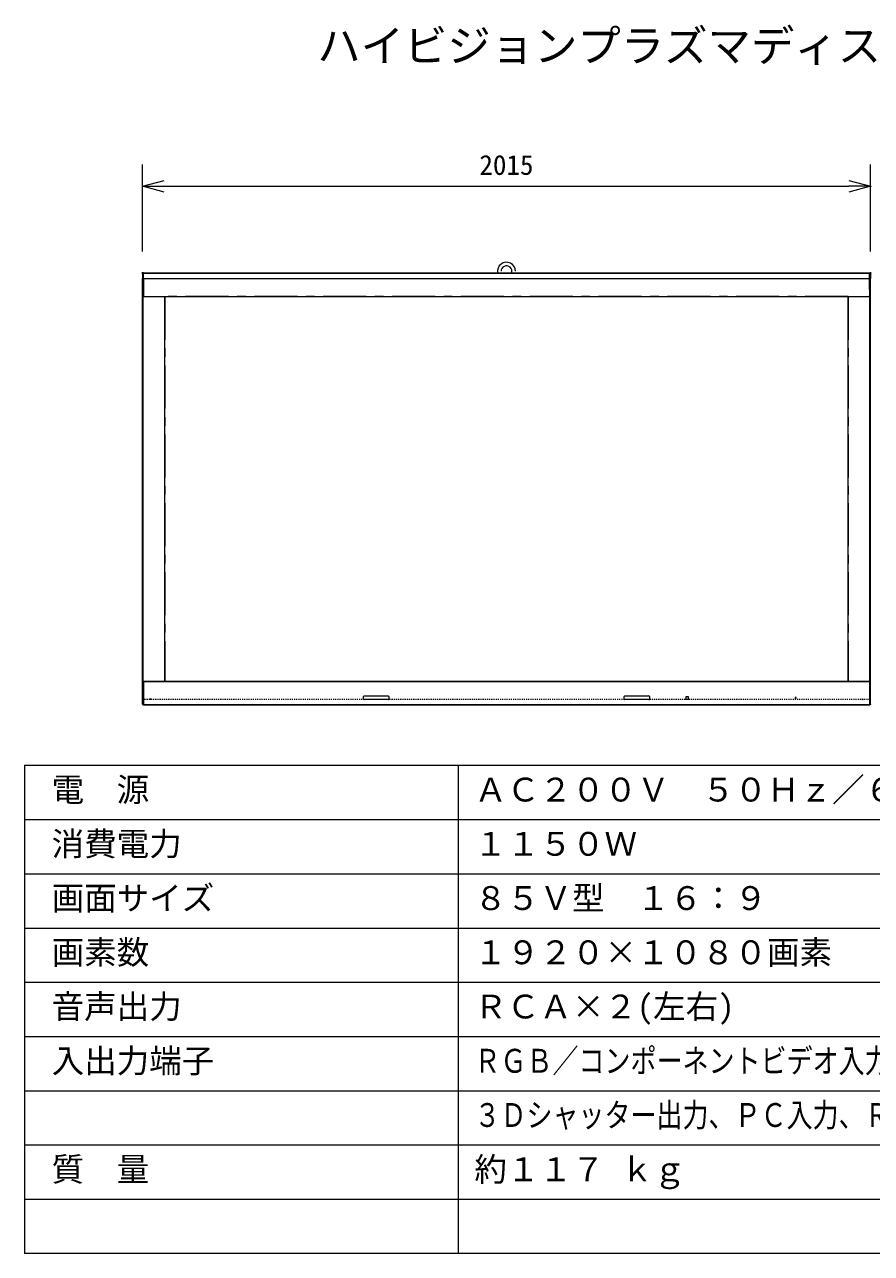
# Model space of a CAD drawing. Units: millimetres, scale not verified. Extents: x -63 to 62, y -57 to 57.
# Drawn here: x -62.5 to 15.6, y -56.5 to 56.8 of the extents above; entities that cross this region are included whole.
import ezdxf
from ezdxf.enums import TextEntityAlignment as Align

# ---------------------------------------------------------------- set-up
doc = ezdxf.new("R2010")
doc.units = ezdxf.units.MM
doc.header["$LTSCALE"] = 0.125
doc.header["$PDMODE"] = 32
doc.header["$PDSIZE"] = 0.0625
doc.linetypes.add('USER1', pattern=[0.8, 0.45, -0.05, 0.1, -0.05, 0.1, -0.05])
doc.linetypes.add('USER2', pattern=[50.8, 31.75, -6.35, 6.35, -6.35])
for name, color, linetype, lineweight in [('0-0_0', 7, 'Continuous', 9), ('0-1_WAKU', 1, 'Continuous', 18), ('0-5_GAIKEI', 1, 'Continuous', 18), ('0-6_SUNPO', 7, 'Continuous', 9)]:
    doc.layers.add(name, color=color, linetype=linetype, lineweight=lineweight)
doc.layers.add('0-2_MOJI1', color=7, linetype='Continuous')
doc.layers.add('0-4_Defpoints', color=7, linetype='Continuous')
doc.styles.add('ＭＳ ゴシック', font='')
doc.styles.get('ＭＳ ゴシック').set_extended_font_data('MS Gothic')

# ---------------------------------------------------------------- blocks, each defined once
blk = doc.blocks.new('X2')
at = {"layer": '0-0_0'}
for p, q in [((-4.444, 0.5), (-4.035, 0.5)), ((-4.369, 1), (-3.832, 1)), ((-4.148, 0), (-3.125, 0)), ((-4, 0.905), (-4, 1.253)), ((-4, 0.088), (-4, 0.46)), ((-4, -0.267), (-4, 0.068)), ((-3.5, 1), (-3.5, 1.29)), ((-3.5, 1), (-2.966, 1)), ((-3.5, -0.159), (-3.5, 0.261)), ((-3.28, 0.5), (-2.902, 0.5)), ((-3, 0.332), (-3, 1.044)), ((-4.517, -0.5), (-4.132, -0.5)), ((-4.5, -0.769), (-4.5, -0.41)), ((-4.382, -1), (-3.703, -1)), ((-4, -1.248), (-4, -0.876)), ((-3.553, -1), (-2.923, -1)), ((-3.5, -1.292), (-3.5, -0.992)), ((-3.169, -0.5), (-2.792, -0.5)), ((-3, -1.085), (-3, -0.09))]:
    blk.add_line(p, q, dxfattribs=at)
blk = doc.blocks.new('X1')
at = {"layer": '0-0_0'}
for p, q in [((-2.313, 0), (-2.131, 0)), ((-2.307, 0.5), (-1.974, 0.5)), ((-2.301, 1), (-0.905, 1)), ((-2, 0.024), (-2, 1.248)), ((-1.591, 0), (-0.969, 0)), ((-1.5, 0.952), (-1.5, 1.248)), ((-1.5, -0.034), (-1.5, 0.311)), ((-1, 0.952), (-1, 1.248)), ((-1, -0.956), (-1, 0.039)), ((-2.327, -1), (-1.038, -1)), ((-2, -1.268), (-2, -0.967)), ((-1.5, -1.249), (-1.5, -0.923)), ((-1.215, -0.5), (-0.829, -0.5))]:
    blk.add_line(p, q, dxfattribs=at)
blk = doc.blocks.new('_OPEN30')
at = {"layer": '0-0_0'}
blk.add_line((0, 0), (-1, 0), dxfattribs=at)
blk.add_lwpolyline([(-1, 0.26795), (0, 0), (-1, -0.26795)], dxfattribs=at)
blk = doc.blocks.new('D6')
at = {"layer": '0-4_Defpoints'}
for p in [(14.5563, 44.9297), (-52.6104, 36.9297), (14.5563, 36.9297)]:
    blk.add_point(p, dxfattribs=at)
at = {"layer": '0-6_SUNPO'}
for p, q in [((-52.6104, 38.9297), (-52.6104, 46.9297)), ((14.5563, 38.9297), (14.5563, 46.9297)), ((-50.6104, 44.9297), (12.5563, 44.9297))]:
    blk.add_line(p, q, dxfattribs=at)
at = {"layer": '0-6_SUNPO', "xscale": 2, "yscale": 2, "rotation": 180}
blk.add_blockref('_OPEN30', (-52.6104, 44.9297), dxfattribs=at)
at = {"layer": '0-6_SUNPO', "xscale": 2, "yscale": 2}
blk.add_blockref('_OPEN30', (14.5563, 44.9297), dxfattribs=at)
at = {"layer": '0-6_SUNPO', "style": 'ＭＳ ゴシック'}
blk.add_text('2015', height=1.833, dxfattribs=at).set_placement((-21.5271, 45.4297), align=Align.BOTTOM_LEFT)

msp = doc.modelspace()

# ---------------------------------------------------------------- linework, layer by layer
at = {"layer": '0-1_WAKU', "color": 4}
for p, q in [((-62.5114, -11.503), (62.4886, -11.503)), ((-62.5114, -11.503), (-62.5114, -56.503)), ((-22.5114, -11.503), (-22.5114, -56.503)), ((62.4886, -56.503), (-62.5114, -56.503))]:
    msp.add_line(p, q, dxfattribs=at)
at = {"layer": '0-1_WAKU'}
for p, q in [((-62.5114, -16.503), (62.4886, -16.503)), ((-62.5114, -21.503), (62.4886, -21.503)), ((-62.5114, -26.503), (62.4886, -26.503)), ((-62.5114, -31.503), (62.4886, -31.503)), ((-62.5114, -36.503), (62.4886, -36.503)), ((-62.5114, -41.503), (62.4886, -41.503)), ((-62.5114, -46.503), (62.4886, -46.503)), ((-62.5114, -51.503), (62.4886, -51.503))]:
    msp.add_line(p, q, dxfattribs=at)
at = {"layer": '0-5_GAIKEI', "color": 7}
for p, q in [((-51.6363, 33.8136), (-51.6363, 33.8045)), ((-51.6363, 33.8045), (-51.6363, 33.3844)), ((-51.6363, -5.4423), (-51.6363, 33.3844)), ((-51.6333, 33.8206), (-51.5729, 33.8811)), ((-51.5529, 33.8844), (-51.5655, 33.8844)), ((-51.5529, 33.8877), (15.4471, 33.8877)), ((15.4471, 33.8844), (15.4596, 33.8844)), ((15.5275, 33.8206), (15.467, 33.8811)), ((15.5304, 33.8136), (15.5304, 33.8045)), ((15.5304, 33.8045), (15.5304, 33.3844)), ((15.5304, -5.4423), (15.5304, 33.3844)), ((-51.6363, -5.8624), (-51.6363, -5.4423)), ((15.5304, -5.8624), (15.5304, -5.4423)), ((-51.6363, -5.8715), (-51.6363, -5.8624)), ((-51.6333, -5.8785), (-51.5729, -5.939)), ((-51.5725, -5.9394), (-51.5729, -5.939)), ((-51.5529, -5.9423), (-51.5655, -5.9423)), ((15.4471, -5.9456), (-51.5529, -5.9456)), ((15.4471, -5.9423), (15.4596, -5.9423)), ((15.4667, -5.9394), (15.467, -5.939)), ((15.5275, -5.8785), (15.467, -5.939)), ((15.5304, -5.8715), (15.5304, -5.8624))]:
    msp.add_line(p, q, dxfattribs=at)
at = {"layer": '0-5_GAIKEI'}
for p, q in [((-51.6363, 33.8045), (-51.6361, 33.8054)), ((-51.6363, 33.3844), (-51.6333, 33.3844)), ((-51.6361, 33.8054), (-51.6355, 33.8063)), ((-51.6355, 33.8063), (-51.6346, 33.807)), ((-51.6346, 33.807), (-51.6333, 33.8077)), ((-51.6339, 33.815), (-51.6338, 33.819)), ((-51.6335, 33.8099), (-51.6339, 33.815)), ((-51.6338, 33.819), (-51.6333, 33.8206)), ((-51.6333, 33.8077), (-51.6335, 33.8099)), ((-51.6333, 33.8077), (-51.6164, 33.8249)), ((-51.6333, 33.3844), (-51.5725, 33.3844)), ((-51.6164, 33.8249), (-51.5995, 33.8421)), ((-51.5995, 33.8421), (-51.5862, 33.8556)), ((-51.5862, 33.8556), (-51.5729, 33.869)), ((-51.5737, 33.8798), (-51.574, 33.8777)), ((-51.574, 33.8777), (-51.574, 33.8751)), ((-51.574, 33.8751), (-51.5735, 33.8718)), ((-51.5729, 33.8811), (-51.5737, 33.8798)), ((-51.5735, 33.8718), (-51.5729, 33.869)), ((-51.5729, 33.8811), (-51.5719, 33.882)), ((-51.5725, 33.8815), (-51.5729, 33.8811)), ((-51.5729, 33.869), (-51.5719, 33.8697)), ((-51.5729, 33.869), (-51.5725, 33.8657)), ((-51.5725, 33.8657), (-51.571, 33.8663)), ((-51.5725, -5.4423), (-51.5725, 33.3844)), ((-51.5719, 33.8697), (-51.5708, 33.8703)), ((-51.571, 33.8663), (-51.5693, 33.8668)), ((-51.5708, 33.8703), (-51.5696, 33.8708)), ((-51.5696, 33.8708), (-51.5684, 33.8713)), ((-51.5693, 33.8668), (-51.5674, 33.867)), ((-51.5684, 33.8713), (-51.5671, 33.8716)), ((-51.5674, 33.867), (-51.5655, 33.8671)), ((-51.5671, 33.8716), (-51.5658, 33.8718)), ((-51.5665, 33.8807), (-51.5663, 33.8827)), ((-51.5664, 33.878), (-51.5665, 33.8807)), ((-51.5662, 33.8747), (-51.5664, 33.878)), ((-51.5663, 33.8827), (-51.5658, 33.8839)), ((-51.5658, 33.8718), (-51.5662, 33.8747)), ((-51.5655, 33.8844), (-51.5658, 33.8839)), ((-51.5655, 33.8671), (-51.5658, 33.8718)), ((-51.5655, 33.8671), (-51.5529, 33.8671)), ((-51.5655, 33.3844), (-51.5655, 33.8671)), ((-51.5655, -5.4423), (-51.5655, 33.3844)), ((-51.5655, 33.3844), (-51.5529, 33.3844)), ((-51.5529, 33.8705), (15.4471, 33.8705)), ((-51.5529, 33.3877), (15.4471, 33.3877)), ((-51.5529, 33.3844), (-51.5529, 31.771)), ((15.4471, 33.8705), (15.4471, 33.8877)), ((15.4471, 33.3877), (15.4471, 33.8705)), ((15.4471, 33.3844), (15.4471, 33.3877)), ((15.4471, 33.3844), (15.4471, 31.771)), ((15.4596, 33.3844), (15.4471, 33.3844)), ((15.4471, 32.3544), (15.4471, 33.3844)), ((15.4596, 33.8844), (15.4599, 33.8839)), ((15.4596, 33.8671), (15.4599, 33.8718)), ((15.4596, -5.4423), (15.4596, 33.3844)), ((15.467, 33.8811), (15.466, 33.882)), ((15.4667, 33.8815), (15.467, 33.8811)), ((15.467, 33.869), (15.4667, 33.8657)), ((15.4667, 33.8657), (15.4667, 33.3844)), ((15.5275, 33.3844), (15.4667, 33.3844)), ((15.5304, 33.3844), (15.5275, 33.3844)), ((-51.5253, 31.717), (-51.5304, 31.721)), ((-51.5304, 31.721), (15.4245, 31.721)), ((-51.5229, 31.7153), (-51.5253, 31.717)), ((-51.4863, 31.7044), (15.3804, 31.7044)), ((-49.5796, -3.7623), (-49.5796, 31.7044)), ((-49.5629, -3.7623), (-49.5629, 31.7044)), ((13.4571, -3.7623), (13.4571, 31.7044)), ((13.4737, -3.7623), (13.4737, 31.7044)), ((-51.5529, -3.829), (-51.5529, -5.4456)), ((-51.5304, -3.779), (-51.5254, -3.775)), ((15.4245, -3.779), (-51.5304, -3.779)), ((-51.5254, -3.775), (-51.5244, -3.7742)), ((-51.4863, -3.7623), (15.3804, -3.7623)), ((15.4471, -3.829), (15.4471, -5.4456)), ((15.4471, -4.4123), (15.4471, -5.4456)), ((-51.6363, -5.4423), (-51.6333, -5.4423)), ((-51.5725, -5.9236), (-51.5725, -5.4423)), ((-51.5655, -5.4423), (-51.5529, -5.4423)), ((-31.2429, -5.3923), (-31.2429, -5.159)), ((-31.1929, -5.109), (-28.9596, -5.109)), ((-28.9596, -5.4423), (-31.1929, -5.4423)), ((-28.9096, -5.159), (-28.9096, -5.3923)), ((-7.1963, -5.3923), (-7.1963, -5.159)), ((-7.1463, -5.109), (-4.9129, -5.109)), ((-4.9129, -5.4423), (-7.1463, -5.4423)), ((-4.8629, -5.159), (-4.8629, -5.3923)), ((-1.5046, -5.194), (-1.5046, -5.3973)), ((-1.2846, -5.1773), (-1.4879, -5.1773)), ((-1.4879, -5.414), (-1.2846, -5.414)), ((-1.2679, -5.3973), (-1.2679, -5.194)), ((8.5737, -5.2556), (8.5737, -5.3356)), ((8.6537, -5.2556), (8.5737, -5.2556)), ((8.5737, -5.3356), (8.6537, -5.3356)), ((8.6537, -5.3356), (8.6537, -5.2556)), ((15.4596, -5.4423), (15.4471, -5.4423)), ((15.4471, -5.4456), (15.4471, -5.9423)), ((15.4596, -5.4423), (15.4596, -5.925)), ((15.5275, -5.4423), (15.4667, -5.4423)), ((15.5304, -5.4423), (15.5275, -5.4423)), ((-51.6363, -5.8624), (-51.6361, -5.8633)), ((-51.6361, -5.8633), (-51.6355, -5.8642)), ((-51.6355, -5.8642), (-51.6346, -5.8649)), ((-51.6346, -5.8649), (-51.6333, -5.8656)), ((-51.6333, -5.8656), (-51.6164, -5.8828)), ((-51.6164, -5.8828), (-51.5995, -5.9)), ((-51.5995, -5.9), (-51.5862, -5.9135)), ((-51.5862, -5.9135), (-51.5729, -5.9269)), ((-51.574, -5.933), (-51.5735, -5.9297)), ((-51.574, -5.9356), (-51.574, -5.933)), ((-51.5737, -5.9377), (-51.574, -5.9356)), ((-51.5729, -5.939), (-51.5737, -5.9377)), ((-51.5735, -5.9297), (-51.5729, -5.9269)), ((-51.5729, -5.9269), (-51.5725, -5.9236)), ((-51.5729, -5.9269), (-51.5719, -5.9276)), ((-51.5725, -5.9236), (-51.571, -5.9242)), ((-51.5719, -5.9276), (-51.5708, -5.9282)), ((-51.571, -5.9242), (-51.5693, -5.9247)), ((-51.5708, -5.9282), (-51.5696, -5.9287)), ((-51.5696, -5.9287), (-51.5684, -5.9292)), ((-51.5693, -5.9247), (-51.5674, -5.925)), ((-51.5684, -5.9292), (-51.5671, -5.9295)), ((-51.5674, -5.925), (-51.5655, -5.925)), ((-51.5671, -5.9295), (-51.5658, -5.9297)), ((-51.5664, -5.9359), (-51.5665, -5.9386)), ((-51.5665, -5.9386), (-51.5663, -5.9406)), ((-51.5662, -5.9326), (-51.5664, -5.9359)), ((-51.5663, -5.9406), (-51.5658, -5.9418)), ((-51.5658, -5.9297), (-51.5662, -5.9326)), ((-51.5655, -5.925), (-51.5658, -5.9297)), ((-51.5655, -5.9423), (-51.5658, -5.9418)), ((15.4471, -5.9284), (-51.5529, -5.9284)), ((-51.5529, -5.9423), (-51.5529, -5.9456)), ((15.4596, -5.925), (15.4471, -5.925)), ((15.4471, -5.9423), (15.4471, -5.9456)), ((15.4596, -5.925), (15.4599, -5.9297)), ((15.4596, -5.9423), (15.4599, -5.9418)), ((15.467, -5.9269), (15.4667, -5.9236))]:
    msp.add_line(p, q, dxfattribs=at)
at = {"layer": '0-5_GAIKEI', "linetype": 'USER2'}
for p, q in [((-49.5629, 31.7044), (-49.5629, -3.7623)), ((13.4571, 31.7044), (-49.5629, 31.7044)), ((13.4571, 31.7044), (13.4571, -3.7623)), ((13.4571, -3.7623), (-49.5629, -3.7623))]:
    msp.add_line(p, q, dxfattribs=at)
at = {"layer": '0-5_GAIKEI', "linetype": 'USER1'}
msp.add_line((15.4471, -5.4456), (-51.5529, -5.4456), dxfattribs=at)
at = {"layer": '0-5_GAIKEI'}
for points in [[(-51.5725, 33.8657), (-51.5725, 33.3844), (-51.5655, 33.3844)], [(-51.5529, 32.3544), (-51.5529, 33.3844), (-51.5529, 33.3877), (-51.5529, 33.8705), (-51.5529, 33.8877)], [(15.4596, 33.3844), (15.4596, 33.8671), (15.4471, 33.8671)], [(15.4667, 33.8657), (15.4651, 33.8663), (15.4634, 33.8668), (15.4615, 33.867), (15.4596, 33.8671)], [(15.4667, -5.4423), (15.4667, 33.3844), (15.4596, 33.3844)], [(15.4599, 33.8718), (15.4603, 33.8747), (15.4606, 33.878), (15.4606, 33.8807), (15.4604, 33.8827), (15.4599, 33.8839)], [(15.467, 33.869), (15.466, 33.8697), (15.4649, 33.8703), (15.4637, 33.8708), (15.4625, 33.8713), (15.4612, 33.8716), (15.4599, 33.8718)], [(15.467, 33.8811), (15.4678, 33.8798), (15.4682, 33.8777), (15.4681, 33.8751), (15.4676, 33.8718), (15.467, 33.869)], [(15.5275, 33.8077), (15.5105, 33.8249), (15.4936, 33.8421), (15.4803, 33.8556), (15.467, 33.869)], [(15.5275, 33.8077), (15.5276, 33.8099), (15.528, 33.815), (15.5279, 33.819), (15.5275, 33.8206)], [(15.5304, 33.8045), (15.5302, 33.8054), (15.5296, 33.8063), (15.5287, 33.807), (15.5275, 33.8077)], [(15.417, 31.7153), (15.4194, 31.717), (15.4245, 31.721)], [(-51.5529, -4.4123), (-51.5529, -5.4456), (-51.5529, -5.9423)], [(15.4245, -3.779), (15.4195, -3.775), (15.4185, -3.7742)], [(-51.6333, -5.4423), (-51.5725, -5.4423), (-51.5655, -5.4423)], [(-51.5655, -5.4423), (-51.5655, -5.925), (-51.5529, -5.925)], [(15.4667, -5.9236), (15.4667, -5.4423), (15.4596, -5.4423)], [(15.4667, -5.9236), (15.4651, -5.9242), (15.4634, -5.9247), (15.4615, -5.925), (15.4596, -5.925)], [(15.5275, -5.8656), (15.5105, -5.8828), (15.4936, -5.9), (15.4803, -5.9135), (15.467, -5.9269), (15.466, -5.9276), (15.4649, -5.9282), (15.4637, -5.9287), (15.4625, -5.9292), (15.4612, -5.9295), (15.4599, -5.9297)], [(15.4599, -5.9297), (15.4603, -5.9326), (15.4606, -5.9359), (15.4606, -5.9386), (15.4604, -5.9406), (15.4599, -5.9418)], [(15.467, -5.939), (15.4678, -5.9377), (15.4682, -5.9356), (15.4681, -5.933), (15.4676, -5.9297), (15.467, -5.9269)], [(15.5304, -5.8624), (15.5302, -5.8633), (15.5296, -5.8642), (15.5287, -5.8649), (15.5275, -5.8656)]]:
    msp.add_lwpolyline(points, dxfattribs=at)
for centre, radius, start, end in [((-18.0529, 34.0377), 0.8333, 0, 190.36976), ((-18.0529, 34.0377), 0.5, 342.5424, 180), ((-51.4863, 31.771), 0.0667, 180, 228.59038), ((-51.4863, 31.771), 0.0667, 180, 228.59038), ((-51.4863, 31.771), 0.0667, 228.59038, 236.65115), ((15.3804, 31.771), 0.0667, 303.34885, 311.40962), ((15.3804, 31.771), 0.0667, 311.40962, 0), ((15.3804, 31.771), 0.0667, 311.40962, 0), ((-51.4863, 31.771), 0.0667, 236.65115, 270), ((15.3804, 31.771), 0.0667, 270, 303.34885), ((-51.4863, -3.829), 0.0667, 131.40962, 180), ((-51.4863, -3.829), 0.0667, 131.40962, 180), ((-51.4863, -3.829), 0.0667, 124.8361, 131.40962), ((-51.4863, -3.829), 0.0667, 90, 124.8361), ((15.3804, -3.829), 0.0667, 55.1639, 90), ((15.3804, -3.829), 0.0667, 48.59038, 55.1639), ((15.3804, -3.829), 0.0667, 0, 48.59038), ((15.3804, -3.829), 0.0667, 0, 48.59038), ((-31.1929, -5.159), 0.05, 90, 180), ((-31.1929, -5.3923), 0.05, 180, 270), ((-28.9596, -5.159), 0.05, 0, 90), ((-28.9596, -5.3923), 0.05, 270, 0), ((-7.1463, -5.159), 0.05, 90, 180), ((-7.1463, -5.3923), 0.05, 180, 270), ((-4.9129, -5.159), 0.05, 0, 90), ((-4.9129, -5.3923), 0.05, 270, 0), ((-1.4879, -5.194), 0.0167, 90, 180), ((-1.4879, -5.3973), 0.0167, 180, 270), ((-1.2846, -5.194), 0.0167, 0, 90), ((-1.2846, -5.3973), 0.0167, 270, 0)]:
    msp.add_arc(centre, radius, start, end, dxfattribs=at)
at = {"layer": '0-5_GAIKEI', "color": 7}
for centre, start, end in [((-51.6263, 33.8136), 135, 180), ((-51.5655, 33.8744), 90, 135), ((15.4596, 33.8744), 45, 90), ((15.5204, 33.8136), 0, 45), ((-51.6263, -5.8715), 180, 225), ((-51.5655, -5.9323), 225, 270), ((15.4596, -5.9323), 270, 315), ((15.5204, -5.8715), 315, 0)]:
    msp.add_arc(centre, 0.01, start, end, dxfattribs=at)

# ---------------------------------------------------------------- block references
at = {"layer": '0-5_GAIKEI', "yscale": 0.03333333}
for name, p, xscale in [('X1', (-50.9965, -5.4038), -0.03333333), ('X2', (-50.9965, -5.4038), -0.03333333), ('X2', (14.8906, -5.4038), 0.03333333), ('X1', (14.8906, -5.4038), 0.03333333)]:
    msp.add_blockref(name, p, dxfattribs=dict(at, xscale=xscale))
at = {"layer": '0-6_SUNPO'}
msp.add_blockref('D6', (0.9741, -3.0499), dxfattribs=at)

# ---------------------------------------------------------------- texts
at = {"layer": '0-2_MOJI1', "style": 'ＭＳ ゴシック'}
for s, height, p in [('ハイビジョンプラズマディスプレイ', 2.933, (-35.5114, 52.497)), ('電  源', 2.199, (-60.0114, -15.503)), ('ＡＣ２００Ｖ\u3000５０Ｈｚ／６０Ｈｚ', 2.199, (-21.0114, -15.503)), ('消費電力', 2.199, (-60.0114, -20.503)), ('１１５０Ｗ', 2.199, (-21.0114, -20.503)), ('画面サイズ', 2.199, (-60.0114, -25.503)), ('８５Ｖ型\u3000１６：９', 2.199, (-21.0114, -25.503)), ('画素数', 2.199, (-60.0114, -30.503)), ('１９２０×１０８０画素', 2.199, (-21.0114, -30.503)), ('音声出力', 2.199, (-60.0114, -35.503)), ('ＲＣＡ×２(左右)', 2.199, (-21.0114, -35.503)), ('入出力端子', 2.199, (-60.0114, -40.503)), ('質\u3000量', 2.199, (-60.0114, -50.503)), ('約１１７ ｋｇ', 2.199, (-21.0114, -50.503))]:
    msp.add_text(s, height=height, dxfattribs=at).set_placement(p, align=Align.BOTTOM_LEFT)
at = {"layer": '0-2_MOJI1', "style": 'ＭＳ ゴシック', "width": 0.8}
for s, p in [('ＲＧＢ／コンポーネントビデオ入力、ＨＤＭＩ入力', (-21.0114, -40.503)), ('３Ｄシャッター出力、ＰＣ入力、ＲＳ２３２Ｃ、ＬＡＮ', (-21.0114, -45.503))]:
    msp.add_text(s, height=2.199, dxfattribs=at).set_placement(p, align=Align.BOTTOM_LEFT)

doc.saveas('drawing.dxf')
